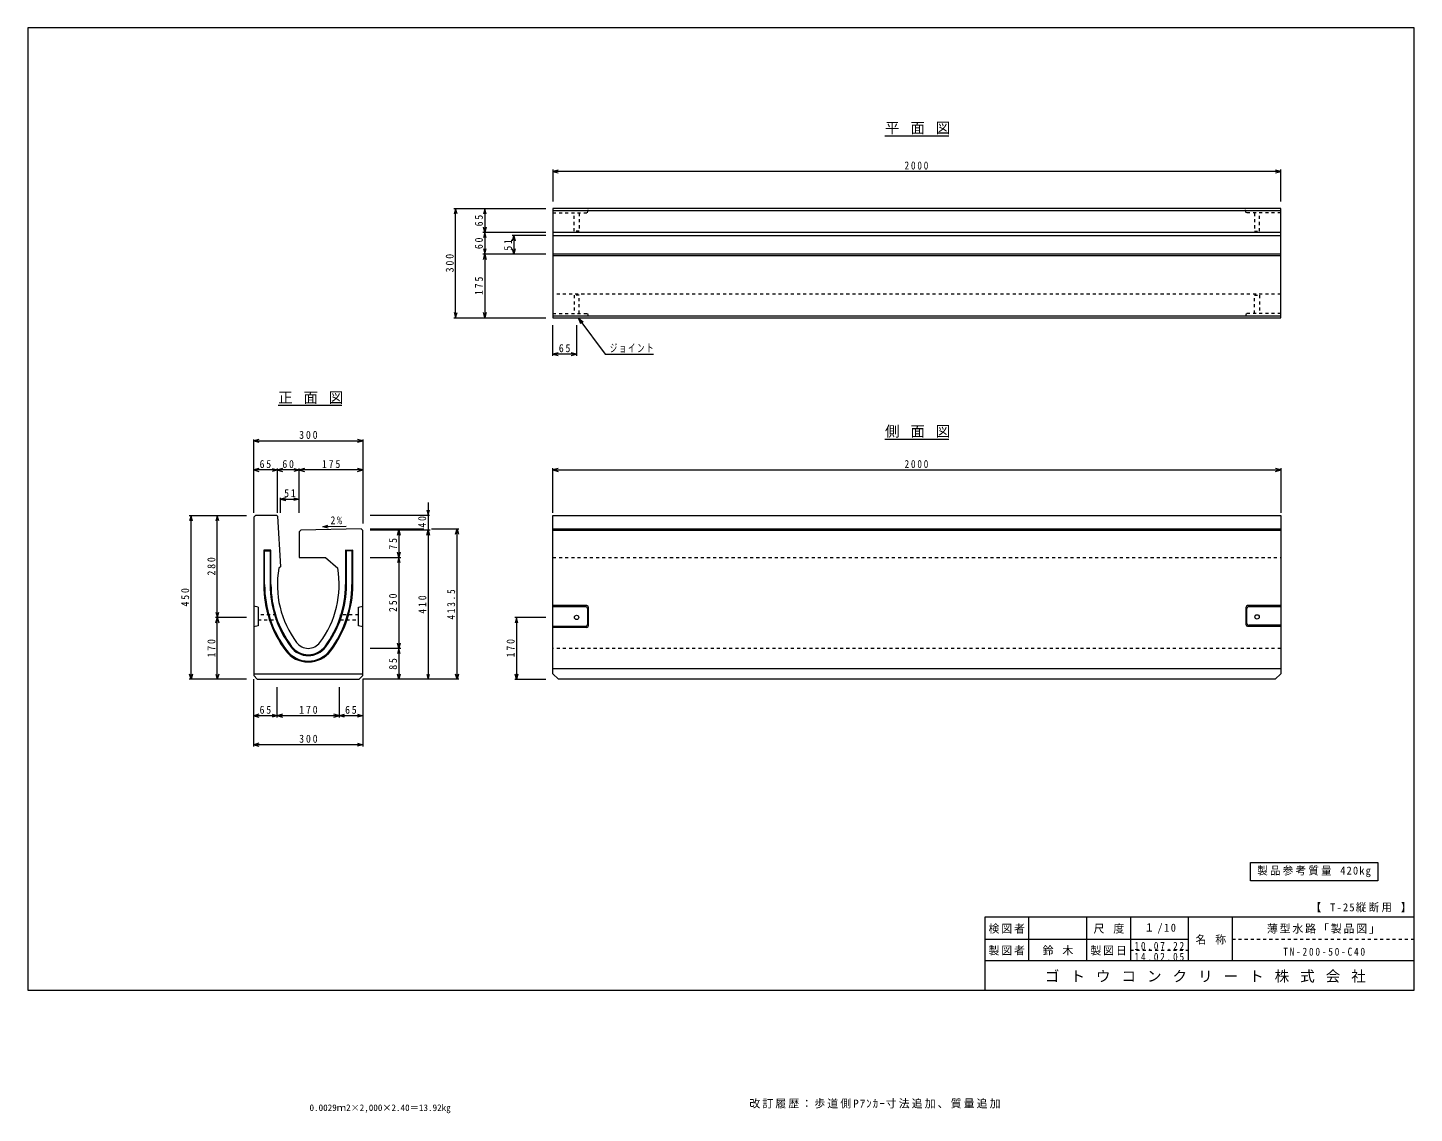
# Model space of a CAD drawing. Units: millimetres, scale not verified. Extents: x 195 to 4005, y -175 to 2807.
import ezdxf
from ezdxf.enums import TextEntityAlignment as Align

# ---------------------------------------------------------------- set-up
doc = ezdxf.new("R2010")
doc.units = ezdxf.units.MM
doc.header["$LTSCALE"] = 10
doc.linetypes.add('USER1', pattern=[1.693334, 0.846667, -0.846667])
for name, color, linetype, lineweight in [('0-F', 132, 'Continuous', 5), ('0_2', 132, 'Continuous', 5), ('境界', 132, 'Continuous', 5)]:
    doc.layers.add(name, color=color, linetype=linetype, lineweight=lineweight)
doc.styles.add('ＭＳ ゴシック', font='')
doc.styles.get('ＭＳ ゴシック').set_extended_font_data('MS Gothic')

msp = doc.modelspace()

# ---------------------------------------------------------------- linework, layer by layer
at = {"layer": '0-F', "color": 7}
for p, q in [((4005, 2806.89), (195, 2806.89)), ((195, 2806.89), (195, 163.11)), ((4005, 163.11), (4005, 2806.89)), ((4005, 363.11), (2825, 363.11)), ((2825, 363.11), (2825, 163.11)), ((195, 163.11), (4005, 163.11))]:
    msp.add_line(p, q, dxfattribs=at)
at = {"layer": '0-F'}
for p, q in [((3555, 513.11), (3905, 513.11)), ((3555, 463.11), (3555, 513.11)), ((3905, 513.11), (3905, 463.11)), ((3905, 463.11), (3555, 463.11)), ((2945, 363.11), (2945, 243.11)), ((3105, 243.11), (3105, 363.11)), ((3225, 363.11), (3225, 243.11)), ((3385, 243.11), (3385, 363.11)), ((3505, 363.11), (3505, 243.11)), ((2825, 303.11), (3385, 303.11)), ((4005, 243.11), (2825, 243.11))]:
    msp.add_line(p, q, dxfattribs=at)
at = {"layer": '0-F', "linetype": 'USER1'}
for p, q in [((3225, 273.11), (3385, 273.11)), ((3505, 303.11), (4005, 303.11))]:
    msp.add_line(p, q, dxfattribs=at)
at = {"layer": '0_2'}
for p, q in [((2550.47, 2509.57), (2725.68, 2509.57)), ((1638.12, 2417.15), (1638.12, 2329.95)), ((1652.61, 2416.04), (1638.12, 2412.15)), ((3638.13, 2412.15), (1638.12, 2412.15)), ((1638.12, 2412.15), (1652.61, 2408.27)), ((3638.13, 2412.15), (3623.64, 2416.04)), ((3623.64, 2408.27), (3638.13, 2412.15)), ((3638.13, 2329.95), (3638.13, 2417.15)), ((1365.76, 2309.95), (1618.58, 2309.95)), ((1370.76, 2309.95), (1366.88, 2295.46)), ((1370.76, 2009.95), (1370.76, 2309.95)), ((1374.65, 2295.46), (1370.76, 2309.95)), ((1450.84, 2309.95), (1446.96, 2295.46)), ((1454.72, 2295.46), (1450.84, 2309.95)), ((1450.84, 2309.95), (1450.84, 2009.95)), ((1638.12, 2304.95), (3638.13, 2304.95)), ((1454.72, 2230.46), (1446.96, 2259.43)), ((1454.72, 2259.43), (1446.96, 2230.46)), ((1445.84, 2244.95), (1618.58, 2244.95)), ((1618.58, 2236.37), (1525.92, 2236.37)), ((1527.03, 2221.89), (1530.92, 2236.37)), ((1530.92, 2236.37), (1534.8, 2221.89)), ((1530.92, 2236.37), (1530.92, 2184.95)), ((1638.12, 2236.37), (3638.13, 2236.37)), ((1618.58, 2184.95), (1445.84, 2184.95)), ((1446.96, 2199.43), (1454.72, 2170.46)), ((1446.96, 2170.46), (1454.72, 2199.43)), ((1530.92, 2184.95), (1527.03, 2199.43)), ((1534.8, 2199.43), (1530.92, 2184.95)), ((3638.13, 2179.95), (1638.12, 2179.95)), ((1366.88, 2024.43), (1370.76, 2009.95)), ((1370.76, 2009.95), (1374.65, 2024.43)), ((1450.84, 2009.95), (1446.96, 2024.43)), ((1454.72, 2024.43), (1450.84, 2009.95)), ((1365.76, 2009.95), (1618.58, 2009.95)), ((1638.12, 2014.95), (3638.13, 2014.95)), ((1638.12, 1905.2), (1638.12, 1990.15)), ((1703.12, 1990.15), (1703.12, 1905.2)), ((1721.45, 1998.13), (1709.67, 2007.43)), ((1709.67, 2007.43), (1782.15, 1910.2)), ((1715.22, 1993.49), (1709.67, 2007.43)), ((1652.61, 1914.08), (1638.12, 1910.2)), ((1703.12, 1910.2), (1638.12, 1910.2)), ((1638.12, 1910.2), (1652.61, 1906.32)), ((1703.12, 1910.2), (1688.64, 1914.08)), ((1688.64, 1906.32), (1703.12, 1910.2)), ((1782.15, 1910.2), (1914.8, 1910.2)), ((1058.07, 1768.71), (882.86, 1768.71)), ((815.86, 1473.97), (815.86, 1675.95)), ((830.35, 1675.95), (815.86, 1672.06)), ((815.86, 1672.06), (1115.86, 1672.06)), ((815.86, 1672.06), (830.35, 1668.18)), ((1115.86, 1672.06), (1101.37, 1675.95)), ((1101.37, 1668.18), (1115.86, 1672.06)), ((1115.86, 1675.95), (1115.86, 1445.2)), ((2725.68, 1675.95), (2550.47, 1675.95)), ((830.35, 1595.87), (815.86, 1591.99)), ((1115.86, 1591.99), (815.86, 1591.99)), ((815.86, 1591.99), (830.35, 1588.11)), ((866.37, 1595.87), (895.35, 1588.11)), ((895.35, 1595.87), (866.37, 1588.11)), ((880.86, 1595.87), (880.86, 1473.97)), ((955.35, 1595.87), (926.37, 1588.11)), ((926.37, 1595.87), (955.35, 1588.11)), ((940.86, 1473.97), (940.86, 1595.87)), ((1115.86, 1591.99), (1101.37, 1595.87)), ((1101.37, 1588.11), (1115.86, 1591.99)), ((1638.12, 1473.97), (1638.12, 1596.99)), ((1652.61, 1595.87), (1638.12, 1591.99)), ((1638.12, 1591.99), (3638.13, 1591.99)), ((1638.12, 1591.99), (1652.61, 1588.11)), ((3638.13, 1591.99), (3623.64, 1595.87)), ((3623.64, 1588.11), (3638.13, 1591.99)), ((3638.13, 1596.99), (3638.13, 1473.97)), ((889.43, 1473.97), (889.43, 1515.8)), ((903.92, 1515.8), (889.43, 1511.91)), ((889.43, 1511.91), (903.92, 1508.03)), ((889.43, 1511.91), (940.86, 1511.91)), ((926.37, 1515.8), (940.86, 1511.91)), ((940.86, 1511.91), (926.37, 1508.03)), ((1295.52, 1502.72), (1295.52, 1016.89)), ((638.75, 1466.89), (795.86, 1466.89)), ((643.75, 1466.89), (639.87, 1452.4)), ((643.75, 1016.89), (643.75, 1466.89)), ((647.64, 1452.4), (643.75, 1466.89)), ((715.86, 1466.89), (711.98, 1452.4)), ((715.86, 1016.89), (715.86, 1466.89)), ((719.74, 1452.4), (715.86, 1466.89)), ((1291.64, 1481.38), (1295.52, 1466.89)), ((1295.52, 1466.89), (1299.4, 1481.38)), ((1005.63, 1435.74), (1020.04, 1439.91)), ((1069.63, 1437.02), (1005.63, 1435.74)), ((1020.19, 1432.15), (1005.63, 1435.74)), ((1135.52, 1430.29), (1283.52, 1430.29)), ((1300.52, 1426.89), (1135.52, 1426.89)), ((1211.05, 1412.4), (1214.93, 1426.89)), ((1214.93, 1426.89), (1218.81, 1412.4)), ((1214.93, 1426.89), (1214.93, 1016.89)), ((1291.64, 1412.4), (1295.52, 1426.89)), ((1295.52, 1426.89), (1299.4, 1412.4)), ((1304.62, 1430.29), (1379.67, 1430.29)), ((1370.79, 1415.8), (1374.67, 1430.29)), ((1374.67, 1430.29), (1378.55, 1415.8)), ((1374.67, 1016.89), (1374.67, 1430.29)), ((3638.13, 1425.39), (1638.12, 1425.39)), ((863.36, 1371.89), (843.36, 1371.89)), ((843.36, 1371.89), (843.36, 1276.89)), ((845.86, 1369.39), (843.36, 1371.89)), ((863.36, 1371.89), (860.86, 1369.39)), ((863.36, 1276.89), (863.36, 1371.89)), ((1070.86, 1369.39), (1068.36, 1371.89)), ((1068.36, 1371.89), (1088.36, 1371.89)), ((1068.36, 1371.89), (1068.36, 1276.89)), ((1088.36, 1371.89), (1085.86, 1369.39)), ((1088.36, 1276.89), (1088.36, 1371.89)), ((845.86, 1276.89), (845.86, 1369.39)), ((845.86, 1369.39), (860.86, 1369.39)), ((860.86, 1369.39), (860.86, 1276.89)), ((1085.86, 1369.39), (1070.86, 1369.39)), ((1070.86, 1276.89), (1070.86, 1369.39)), ((1085.86, 1369.39), (1085.86, 1276.89)), ((1135.52, 1351.89), (1219.93, 1351.89)), ((1218.81, 1366.38), (1211.05, 1337.4)), ((1218.81, 1337.4), (1211.05, 1366.38)), ((1731.13, 1219.39), (1638.12, 1219.39)), ((3638.13, 1219.39), (3547.13, 1219.39)), ((795.86, 1186.89), (710.86, 1186.89)), ((711.98, 1172.4), (719.74, 1201.38)), ((711.98, 1201.38), (719.74, 1172.4)), ((827.86, 1214.89), (815.86, 1217.89)), ((827.86, 1214.89), (827.86, 1163.89)), ((1103.86, 1214.89), (1115.86, 1217.89)), ((1103.86, 1163.89), (1103.86, 1214.89)), ((1618.36, 1186.89), (1533.15, 1186.89)), ((1538.15, 1186.89), (1534.27, 1172.4)), ((1538.15, 1186.89), (1538.15, 1016.89)), ((1542.03, 1172.4), (1538.15, 1186.89)), ((1638.12, 1216.39), (1728.12, 1216.39)), ((1733.12, 1211.39), (1733.12, 1167.39)), ((1736.13, 1164.39), (1736.13, 1214.39)), ((3542.13, 1214.39), (3542.13, 1167.39)), ((3545.13, 1170.39), (3545.13, 1211.39)), ((3550.13, 1216.39), (3638.13, 1216.39)), ((827.86, 1163.89), (815.86, 1160.89)), ((1115.86, 1160.89), (1103.86, 1163.89)), ((1638.12, 1162.39), (1728.12, 1162.39)), ((1731.13, 1159.39), (1638.12, 1159.39)), ((3547.13, 1162.39), (3638.13, 1162.39)), ((3638.13, 1165.39), (3550.13, 1165.39)), ((1218.81, 1087.4), (1211.05, 1116.38)), ((1218.81, 1116.38), (1211.05, 1087.4)), ((1219.93, 1101.89), (1135.52, 1101.89)), ((643.75, 1016.89), (639.87, 1031.38)), ((647.64, 1031.38), (643.75, 1016.89)), ((711.98, 1031.38), (715.86, 1016.89)), ((719.74, 1031.38), (715.86, 1016.89)), ((815.86, 1031.89), (1115.86, 1031.89)), ((1214.93, 1016.89), (1211.05, 1031.38)), ((1218.81, 1031.38), (1214.93, 1016.89)), ((1291.64, 1031.38), (1295.52, 1016.89)), ((1295.52, 1016.89), (1299.4, 1031.38)), ((1374.67, 1016.89), (1370.79, 1031.38)), ((1378.55, 1031.38), (1374.67, 1016.89)), ((1538.15, 1016.89), (1534.27, 1031.38)), ((1542.03, 1031.38), (1538.15, 1016.89)), ((1638.12, 1046.89), (3638.13, 1046.89)), ((795.86, 1016.89), (638.75, 1016.89)), ((815.86, 832.23), (815.86, 1016.89)), ((880.86, 911.79), (880.86, 995.64)), ((1050.86, 995.64), (1050.86, 911.79)), ((1379.67, 1016.89), (1115.86, 1016.89)), ((1115.86, 1016.89), (1115.86, 832.23)), ((1533.15, 1016.89), (1618.36, 1016.89)), ((830.35, 920.67), (815.86, 916.79)), ((1115.86, 916.79), (815.86, 916.79)), ((815.86, 916.79), (830.35, 912.91)), ((866.37, 920.67), (895.35, 912.91)), ((895.35, 920.67), (866.37, 912.91)), ((1065.35, 912.91), (1036.37, 920.67)), ((1036.37, 912.91), (1065.35, 920.67)), ((1101.37, 920.67), (1115.86, 916.79)), ((1115.86, 916.79), (1101.37, 912.91)), ((830.35, 841.11), (815.86, 837.23)), ((1101.37, 841.11), (1115.86, 837.23)), ((1115.86, 837.23), (815.86, 837.23)), ((815.86, 837.23), (830.35, 833.34)), ((1115.86, 837.23), (1101.37, 833.34))]:
    msp.add_line(p, q, dxfattribs=at)
at = {"layer": '0_2', "color": 7}
for p, q in [((3638.13, 2309.95), (1638.12, 2309.95)), ((1638.12, 2309.95), (1638.12, 2009.95)), ((3638.13, 2009.95), (3638.13, 2309.95)), ((1638.12, 2244.95), (3638.13, 2244.95)), ((3638.13, 2184.95), (1638.12, 2184.95)), ((1638.12, 2009.95), (3638.13, 2009.95)), ((820.86, 1466.89), (815.86, 1461.89)), ((815.86, 1461.89), (815.86, 1026.89)), ((879.04, 1466.89), (820.86, 1466.89)), ((881.03, 1465.07), (889.43, 1326.09)), ((1638.12, 1031.89), (1638.12, 1466.89)), ((1638.12, 1466.89), (3638.13, 1466.89)), ((3638.13, 1466.89), (3638.13, 1031.89)), ((945.86, 1426.99), (940.86, 1421.89)), ((940.86, 1421.89), (940.86, 1351.89)), ((1110.86, 1430.29), (945.86, 1426.99)), ((1115.86, 1425.39), (1110.86, 1430.29)), ((1115.86, 1026.89), (1115.86, 1425.39)), ((1638.12, 1430.29), (3638.13, 1430.29)), ((940.86, 1351.89), (1013.27, 1351.89)), ((1013.27, 1351.89), (1047.01, 1321.89)), ((889.43, 1326.09), (884.71, 1321.89)), ((1653.13, 1016.89), (1638.12, 1031.89)), ((3638.13, 1031.89), (3623.13, 1016.89)), ((815.86, 1026.89), (825.86, 1016.89)), ((825.86, 1016.89), (1105.86, 1016.89)), ((1105.86, 1016.89), (1115.86, 1026.89)), ((3623.13, 1016.89), (1653.13, 1016.89))]:
    msp.add_line(p, q, dxfattribs=at)
at = {"layer": '0_2', "linetype": 'USER1'}
for p, q in [((1638.12, 2297.95), (1733.13, 2297.95)), ((1696.12, 2247.95), (1696.12, 2297.95)), ((1710.12, 2297.95), (1710.12, 2247.95)), ((1733.13, 2297.95), (1736.13, 2309.95)), ((3543.13, 2297.95), (3540.13, 2309.95)), ((3638.13, 2297.95), (3543.13, 2297.95)), ((3566.13, 2297.95), (3566.13, 2247.95)), ((3580.13, 2247.95), (3580.13, 2297.95)), ((1710.12, 2247.95), (1696.12, 2247.95)), ((3566.13, 2247.95), (3580.13, 2247.95)), ((3638.13, 2074.95), (1638.12, 2074.95)), ((1710.12, 2071.95), (1696.12, 2071.95)), ((1696.12, 2071.95), (1696.12, 2021.95)), ((1710.12, 2021.95), (1710.12, 2071.95)), ((3566.13, 2021.95), (3566.13, 2071.95)), ((3566.13, 2071.95), (3580.13, 2071.95)), ((3580.13, 2071.95), (3580.13, 2021.95)), ((1638.12, 2021.95), (1733.13, 2021.95)), ((1733.13, 2021.95), (1736.13, 2009.95)), ((3543.13, 2021.95), (3540.13, 2009.95)), ((3638.13, 2021.95), (3543.13, 2021.95)), ((1638.12, 1351.89), (3638.13, 1351.89)), ((877.86, 1193.89), (827.86, 1193.89)), ((877.86, 1179.89), (877.86, 1193.89)), ((1103.86, 1193.89), (1053.86, 1193.89)), ((1053.86, 1193.89), (1053.86, 1179.89)), ((827.86, 1179.89), (877.86, 1179.89)), ((1053.86, 1179.89), (1103.86, 1179.89)), ((3638.13, 1101.89), (1638.12, 1101.89))]:
    msp.add_line(p, q, dxfattribs=at)
at = {"layer": '0_2'}
for centre in [(1703.12, 1186.89), (3573.13, 1188.39)]:
    msp.add_circle(centre, 6, dxfattribs=at)
at = {"layer": '0_2', "color": 7}
for centre, radius, start, end in [((879.04, 1464.89), 2, 5.39154, 89.99998), ((1145.86, 1276.89), 265, 170.22316, 216.86986), ((785.86, 1276.89), 265, 323.13013, 9.77682), ((965.86, 1141.89), 40, 216.86977, 323.13023)]:
    msp.add_arc(centre, radius, start, end, dxfattribs=at)
at = {"layer": '0_2'}
for centre, radius, start, end in [((1145.86, 1276.89), 302.5, 180, 216.86986), ((1145.86, 1276.89), 300, 180, 216.86986), ((1145.86, 1276.89), 285, 180, 216.86986), ((1145.86, 1276.89), 282.5, 180, 216.86986), ((785.86, 1276.89), 282.5, 323.13013, 359.99998), ((785.86, 1276.89), 285, 323.13013, 359.99998), ((785.86, 1276.89), 300, 323.13013, 359.99998), ((785.86, 1276.89), 302.5, 323.13013, 359.99998), ((1731.13, 1214.39), 5, 0, 90), ((3547.13, 1214.39), 5, 90, 180), ((1728.12, 1211.39), 5, 0, 90), ((3550.13, 1211.39), 5, 90, 180), ((1728.12, 1167.39), 5, 270, 0), ((1731.13, 1164.39), 5, 270, 0), ((3547.13, 1167.39), 5, 180, 270), ((3550.13, 1170.39), 5, 180, 270), ((965.86, 1141.89), 60, 216.86977, 323.13025), ((965.86, 1141.89), 57.5, 216.86977, 323.1302), ((965.86, 1141.89), 77.5, 216.86977, 323.13023), ((965.86, 1141.89), 75, 216.86977, 323.1302)]:
    msp.add_arc(centre, radius, start, end, dxfattribs=at)
at = {"layer": '境界'}
msp.add_line((1299.4, 1466.89), (1135.52, 1466.89), dxfattribs=at)

# ---------------------------------------------------------------- texts
at = {"layer": '0-F', "char_height": 21.99, "attachment_point": 7, "style": 'ＭＳ ゴシック'}
for s, insert in [('\\T1.23;\\W0.95;製品参考質量\\~420kg', (3573.75, 473.11)), ('\\T1.24;\\W0.95;【\\~T-25縦断用\\~】', (3720.95, 376.65)), ('\\T1.17;検図者', (2835, 318.11)), ('\\T1.21;尺\\~度', (3123.75, 318.11)), ('\\T1.29;\\W0.95;１/10', (3262.5, 318.11)), ('\\T1.17;薄型水路「製品図」', (3600, 318.11)), ('\\T1.21;名\\~称', (3403.75, 288.11)), ('\\T1.17;製図者', (2835, 258.11)), ('\\T1.21;鈴\\~木', (2983.75, 258.11)), ('\\T1.17;製図日', (3115, 258.11)), ('\\T1.39;\\W0.85;10.07.22', (3236.25, 273.11)), ('\\T1.39;\\W0.85;TN-200-50-C40', (3645.01, 257.11)), ('\\T1.39;\\W0.85;14.02.05', (3236.25, 243.11)), ('\\T1.19;改訂履歴：歩道側Pｱﾝｶｰ寸法追加、質量追加', (2177.89, -162.38))]:
    msp.add_mtext(s, dxfattribs=dict(at, insert=insert))
at = {"layer": '0-F', "color": 7, "insert": (2990, 183.11), "char_height": 29.33, "attachment_point": 7, "style": 'ＭＳ ゴシック'}
msp.add_mtext('\\T1.17;ゴ\\~ト\\~ウ\\~コ\\~ン\\~ク\\~リ\\~ー\\~ト\\~株\\~式\\~会\\~社', dxfattribs=at)
at = {"layer": '0_2', "style": 'ＭＳ ゴシック'}
msp.add_text('0.0029ｍ2×2,000×2.40＝13.92kg', height=18.33, dxfattribs=at).set_placement((969.32, -174.88), align=Align.BOTTOM_LEFT)
at = {"layer": '0_2', "color": 7, "char_height": 29.33, "attachment_point": 7, "style": 'ＭＳ ゴシック'}
for s, insert in [('\\T1.16;平\\~面\\~図', (2550.68, 2514.13)), ('\\T1.16;正\\~面\\~図', (883.07, 1773.27)), ('\\T1.16;側\\~面\\~図', (2550.68, 1680.5))]:
    msp.add_mtext(s, dxfattribs=dict(at, insert=insert))
at = {"layer": '0_2', "char_height": 21.99, "attachment_point": 7, "style": 'ＭＳ ゴシック'}
for s, insert in [('\\T1.38;\\W0.85;2000', (2604.38, 2417.15)), ('\\T1.36;\\W0.9;65', (1654.37, 1915.2)), ('\\T1.25;\\W0.65;ジョイント', (1794.8, 1914.21)), ('\\T1.38;\\W0.9;300', (940.86, 1677.06)), ('\\T1.36;\\W0.9;65', (832.11, 1596.99)), ('\\T1.36;\\W0.9;60', (894.61, 1596.99)), ('\\T1.38;\\W0.9;175', (1003.36, 1596.99)), ('\\T1.38;\\W0.85;2000', (2604.38, 1596.99)), ('\\T1.36;\\W0.9;51', (899.61, 1516.91)), ('\\T1.36;\\W0.9;2%', (1026.77, 1442.33)), ('\\T1.36;\\W0.9;65', (832.11, 921.79)), ('\\T1.38;\\W0.9;170', (940.86, 921.79)), ('\\T1.36;\\W0.9;65', (1067.11, 921.79)), ('\\T1.38;\\W0.9;300', (940.86, 842.23))]:
    msp.add_mtext(s, dxfattribs=dict(at, insert=insert))
at = {"layer": '0_2', "char_height": 21.99, "attachment_point": 7, "rotation": 90, "style": 'ＭＳ ゴシック'}
for s, insert in [('\\T1.36;\\W0.9;65', (1445.84, 2261.2)), ('\\T1.36;\\W0.9;60', (1445.84, 2198.7)), ('\\T1.36;\\W0.9;51', (1525.92, 2194.41)), ('\\T1.38;\\W0.9;300', (1365.76, 2134.95)), ('\\T1.38;\\W0.9;175', (1445.84, 2072.45)), ('\\T1.36;\\W0.9;40', (1289.96, 1433.43)), ('\\T1.36;\\W0.9;75', (1209.93, 1373.14)), ('\\T1.37;\\W0.9;280', (710.86, 1301.89)), ('\\T1.37;\\W0.9;450', (638.75, 1216.89)), ('\\T1.38;\\W0.85;413.5', (1369.67, 1181.09)), ('\\T1.38;\\W0.9;250', (1209.93, 1201.89)), ('\\T1.38;\\W0.9;410', (1290.52, 1196.89)), ('\\T1.37;\\W0.9;170', (710.86, 1076.89)), ('\\T1.38;\\W0.9;170', (1533.15, 1076.89)), ('\\T1.36;\\W0.9;85', (1209.93, 1043.14))]:
    msp.add_mtext(s, dxfattribs=dict(at, insert=insert))

doc.saveas('drawing.dxf')
